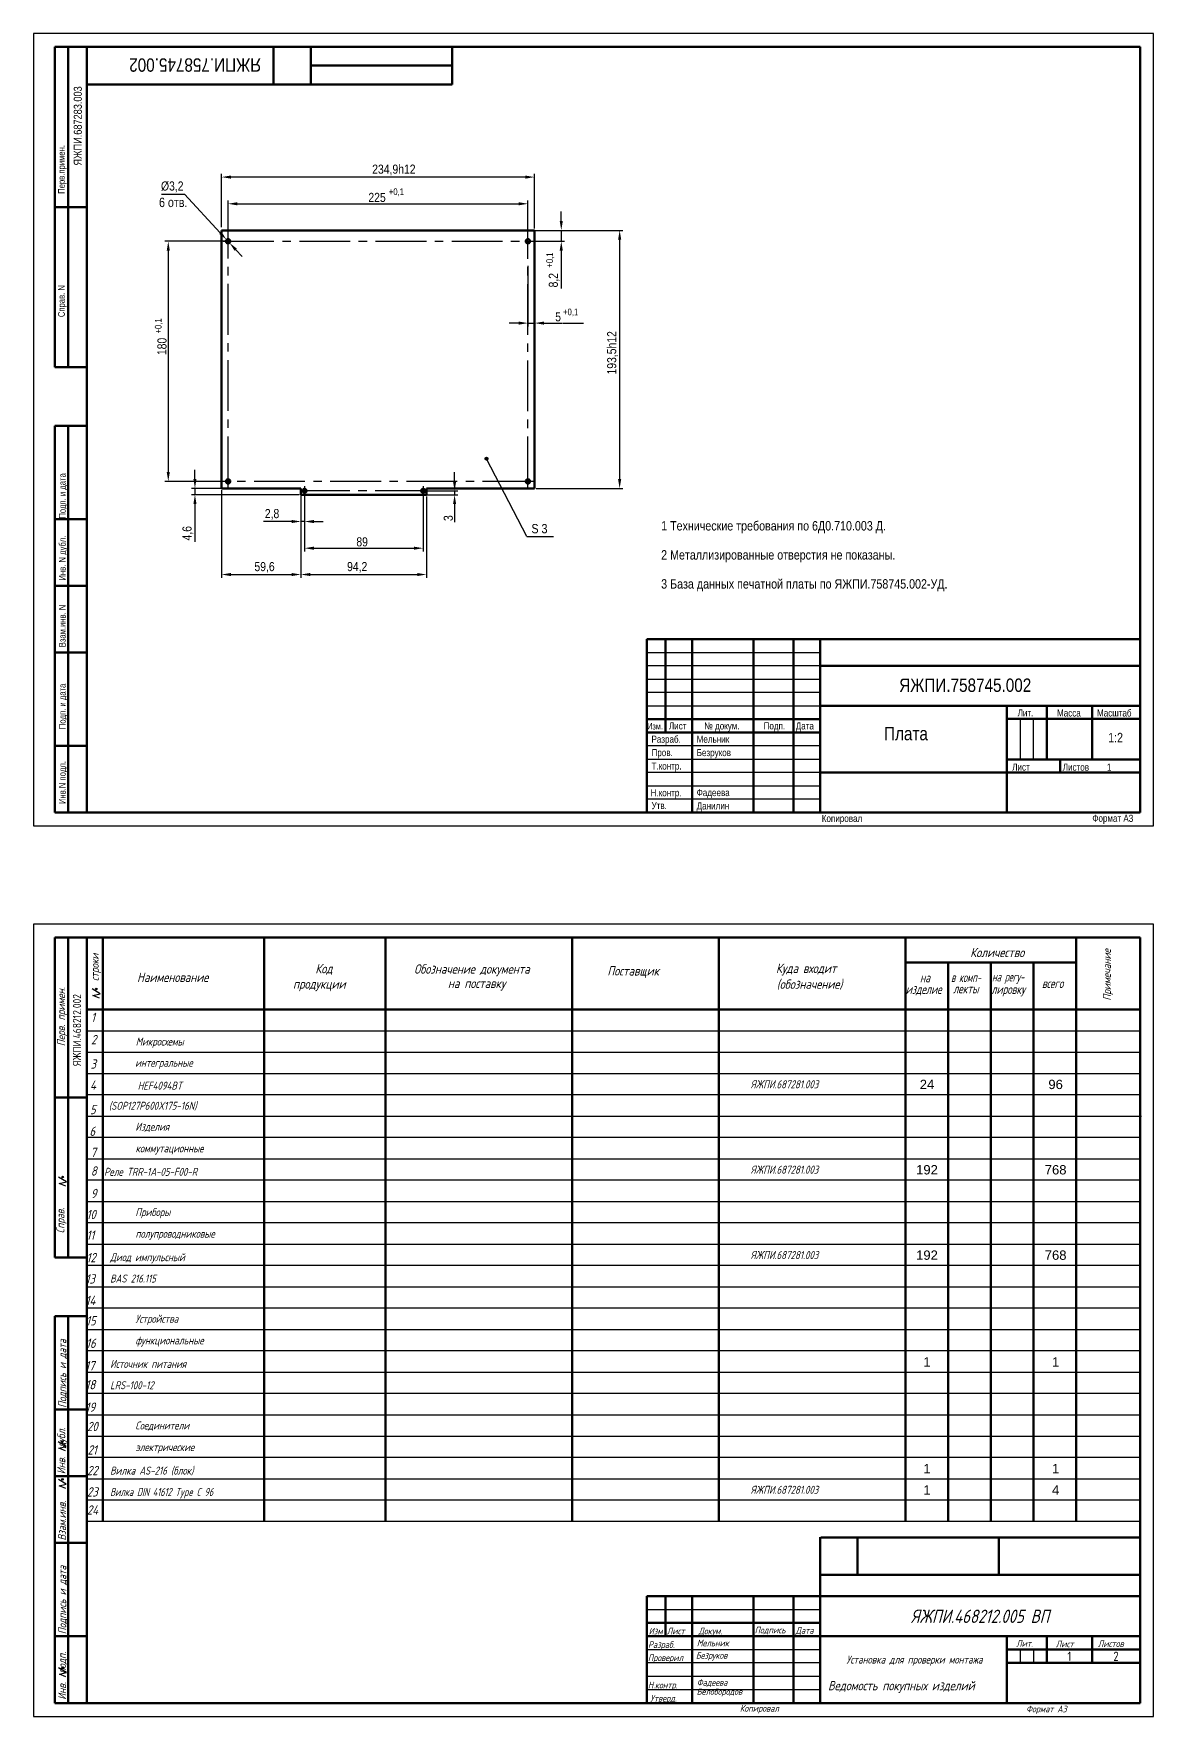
# Model space of a CAD drawing. Header units: millimetres. Extents: x 7140 to 8879, y -16257 to -5062.
# Drawn here: x 7145 to 7565, y -16257 to -15626 of the extents above; entities that cross this region are included whole.
import ezdxf

# ---------------------------------------------------------------- set-up
doc = ezdxf.new("R2010")
doc.units = ezdxf.units.MM
doc.linetypes.add('CENTER2', pattern=[28.575, 19.05, -3.175, 3.175, -3.175])
doc.layers.get('DEFPOINTS').update_dxf_attribs({"color": 1, "lineweight": 0})
for name, color, linetype in [('3', 3, 'Continuous'), ('BottomSolder', 6, 'Continuous'), ('Mechanical1', 6, 'Continuous'), ('Text', 140, 'Continuous'), ('TONK', 7, 'Continuous'), ('TopOverlay', 2, 'Continuous')]:
    doc.layers.add(name, color=color, linetype=linetype)
for name, color, linetype, lineweight in [('OSN', 7, 'Continuous', 60), ('ИЗМ', 4, 'Continuous', 30), ('КА тонкая', 7, 'Continuous', 15), ('ОСНОВ', 6, 'Continuous', 53)]:
    doc.layers.add(name, color=color, linetype=linetype, lineweight=lineweight)
doc.styles.add('GOST', font='GOST.shx', dxfattribs={"oblique": 15, "height": 5})
doc.styles.add('rom3.5', font='romans.shx', dxfattribs={"width": 0.8, "height": 3.5})
doc.styles.get("Standard").update_dxf_attribs({"font": 'ARIALN.TTF', "height": 3.4})
doc.styles.add('Аннотативный', font='arial.ttf')
doc.styles.add('гост', font='GOST_1.TTF', dxfattribs={"oblique": 15, "height": 3})
doc.styles.add('рус.', font='русский.shx', dxfattribs={"oblique": 15})
doc.dimstyles.new('GOST', dxfattribs={"dimtxt": 5, "dimasz": 3, "dimexe": 1.25, "dimexo": 0, "dimtad": 1, "dimtoh": 1, "dimdec": 0, "dimzin": 0, "dimdsep": 46, "dimtxsty": 'GOST', "dimcen": 5, "dimadec": 0, "dimazin": 0, "dimtfac": 1, "dimtdec": 0, "dimtmove": 1, "dimatfit": 3, "dimfxl": 1, "dimtolj": 1, "dimtzin": 0, "dimarcsym": 0})
doc.dimstyles.new('ISO-25$0', dxfattribs={"dimtxt": 3, "dimasz": 5, "dimexe": 1, "dimexo": 0, "dimgap": 1, "dimtad": 1, "dimdec": 1, "dimtxsty": 'рус.', "dimcen": -4, "dimadec": 0, "dimazin": 0, "dimtfac": 1, "dimtdec": 1, "dimtmove": 0, "dimatfit": 3, "dimfxl": 1, "dimarcsym": 0})

# ---------------------------------------------------------------- blocks, each defined once
blk = doc.blocks.new('*D224')
at = {"layer": 'DEFPOINTS', "color": 0, "lineweight": 0, "transparency": 16777216}
for p in [(7330.69, -15699.66), (7343.18, -15699.66), (7330.69, -15703.77)]:
    blk.add_point(p, dxfattribs=at)
at = {"layer": 'TopOverlay', "color": 0, "lineweight": -2, "transparency": 16777216}
for p, q in [((7343.18, -15696.16), (7343.18, -15692.66)), ((7331.32, -15699.66), (7344.43, -15699.66)), ((7343.18, -15699.66), (7343.18, -15703.77)), ((7331.32, -15703.77), (7344.43, -15703.77)), ((7343.18, -15707.27), (7343.18, -15721.51))]:
    blk.add_line(p, q, dxfattribs=at)
at = {"layer": 'TopOverlay', "color": 0, "lineweight": 0, "transparency": 16777216}
for points in [[(7342.59, -15696.16), (7343.76, -15696.16), (7343.18, -15699.66)], [(7342.59, -15707.27), (7343.76, -15707.27), (7343.18, -15703.77)]]:
    blk.add_solid(points, dxfattribs=at)
at = {"layer": 'TopOverlay', "color": 0, "transparency": 16777216, "insert": (7340.51, -15718.36), "char_height": 3.4, "attachment_point": 5, "rotation": 90}
blk.add_mtext('8,2', dxfattribs=at)
blk = doc.blocks.new('*D225')
at = {"layer": 'DEFPOINTS', "color": 0, "lineweight": 0, "transparency": 16777216}
for p in [(7246.88, -15797.29), (7291.38, -15797.29), (7291.38, -15818.81)]:
    blk.add_point(p, dxfattribs=at)
at = {"layer": 'TopOverlay', "color": 0, "lineweight": -2, "transparency": 16777216}
for p, q in [((7246.88, -15797.91), (7246.88, -15820.06)), ((7291.38, -15797.91), (7291.38, -15820.06)), ((7250.38, -15818.81), (7287.88, -15818.81))]:
    blk.add_line(p, q, dxfattribs=at)
at = {"layer": 'TopOverlay', "color": 0, "lineweight": 0, "transparency": 16777216}
for points in [[(7250.38, -15818.22), (7250.38, -15819.39), (7246.88, -15818.81)], [(7287.88, -15818.22), (7287.88, -15819.39), (7291.38, -15818.81)]]:
    blk.add_solid(points, dxfattribs=at)
at = {"layer": 'TopOverlay', "color": 0, "transparency": 16777216, "insert": (7268.49, -15816.45), "char_height": 3.4, "attachment_point": 5}
blk.add_mtext('89', dxfattribs=at)
blk = doc.blocks.new('*D226')
at = {"layer": 'DEFPOINTS', "color": 0, "lineweight": 0, "transparency": 16777216}
for p in [(7205.78, -15798.77), (7245.54, -15796.42), (7245.54, -15798.77)]:
    blk.add_point(p, dxfattribs=at)
at = {"layer": 'TopOverlay', "color": 0, "lineweight": -2, "transparency": 16777216}
for p, q in [((7205.78, -15792.92), (7205.78, -15789.42)), ((7244.91, -15796.42), (7204.53, -15796.42)), ((7244.91, -15798.77), (7204.53, -15798.77)), ((7205.78, -15796.42), (7205.78, -15798.77)), ((7205.78, -15802.27), (7205.78, -15816.42))]:
    blk.add_line(p, q, dxfattribs=at)
at = {"layer": 'TopOverlay', "color": 0, "lineweight": 0, "transparency": 16777216}
for points in [[(7205.2, -15792.92), (7206.36, -15792.92), (7205.78, -15796.42)], [(7205.2, -15802.27), (7206.36, -15802.27), (7205.78, -15798.77)]]:
    blk.add_solid(points, dxfattribs=at)
at = {"layer": 'TopOverlay', "color": 0, "transparency": 16777216, "insert": (7203.11, -15813.21), "char_height": 3.4, "attachment_point": 5, "rotation": 90}
blk.add_mtext('4,6', dxfattribs=at)
blk = doc.blocks.new('*D220')
at = {"layer": 'DEFPOINTS', "color": 0, "lineweight": 0, "transparency": 16777216}
for p in [(7330.69, -15712.32), (7333.19, -15712.32), (7333.19, -15734.44)]:
    blk.add_point(p, dxfattribs=at)
at = {"layer": 'TopOverlay', "color": 0, "lineweight": -2, "transparency": 16777216}
for p, q in [((7330.69, -15712.95), (7330.69, -15735.69)), ((7333.19, -15712.95), (7333.19, -15735.69)), ((7327.19, -15734.44), (7323.69, -15734.44)), ((7330.69, -15734.44), (7333.19, -15734.44)), ((7336.69, -15734.44), (7343.53, -15734.44))]:
    blk.add_line(p, q, dxfattribs=at)
at = {"layer": 'TopOverlay', "color": 0, "lineweight": 0, "transparency": 16777216}
for points in [[(7327.19, -15733.86), (7327.19, -15735.02), (7330.69, -15734.44)], [(7336.69, -15733.86), (7336.69, -15735.02), (7333.19, -15734.44)]]:
    blk.add_solid(points, dxfattribs=at)
at = {"layer": 'TopOverlay', "color": 0, "transparency": 16777216, "insert": (7341.98, -15732.09), "char_height": 3.4, "attachment_point": 5}
blk.add_mtext('5', dxfattribs=at)
blk = doc.blocks.new('*D227')
at = {"layer": 'DEFPOINTS', "color": 0, "lineweight": 0, "transparency": 16777216}
for p in [(7330.69, -15689.7), (7218.19, -15703.77), (7330.69, -15703.77)]:
    blk.add_point(p, dxfattribs=at)
at = {"layer": 'TopOverlay', "color": 0, "lineweight": -2, "transparency": 16777216}
for p, q in [((7218.19, -15703.14), (7218.19, -15688.45)), ((7221.69, -15689.7), (7327.19, -15689.7)), ((7330.69, -15703.14), (7330.69, -15688.45))]:
    blk.add_line(p, q, dxfattribs=at)
at = {"layer": 'TopOverlay', "color": 0, "lineweight": 0, "transparency": 16777216}
for points in [[(7221.69, -15689.12), (7221.69, -15690.29), (7218.19, -15689.7)], [(7327.19, -15689.12), (7327.19, -15690.29), (7330.69, -15689.7)]]:
    blk.add_solid(points, dxfattribs=at)
at = {"layer": 'TopOverlay', "color": 0, "transparency": 16777216, "insert": (7274.08, -15687.34), "char_height": 3.4, "attachment_point": 5}
blk.add_mtext('225', dxfattribs=at)
blk = doc.blocks.new('*D228')
at = {"layer": 'DEFPOINTS', "color": 0, "lineweight": 0, "transparency": 16777216}
for p in [(7215.74, -15796.42), (7245.54, -15796.42), (7245.54, -15828.68)]:
    blk.add_point(p, dxfattribs=at)
at = {"layer": 'TopOverlay', "color": 0, "lineweight": -2, "transparency": 16777216}
for p, q in [((7215.74, -15797.04), (7215.74, -15829.93)), ((7245.54, -15797.04), (7245.54, -15829.93)), ((7219.24, -15828.68), (7242.04, -15828.68))]:
    blk.add_line(p, q, dxfattribs=at)
at = {"layer": 'TopOverlay', "color": 0, "lineweight": 0, "transparency": 16777216}
for points in [[(7219.24, -15828.1), (7219.24, -15829.26), (7215.74, -15828.68)], [(7242.04, -15828.1), (7242.04, -15829.26), (7245.54, -15828.68)]]:
    blk.add_solid(points, dxfattribs=at)
at = {"layer": 'TopOverlay', "color": 0, "transparency": 16777216, "insert": (7231.89, -15826.01), "char_height": 3.4, "attachment_point": 5}
blk.add_mtext('59,6', dxfattribs=at)
blk = doc.blocks.new('*D221')
at = {"layer": 'DEFPOINTS', "color": 0, "lineweight": 0, "transparency": 16777216}
for p in [(7245.54, -15797.29), (7246.88, -15797.29), (7246.88, -15808.81)]:
    blk.add_point(p, dxfattribs=at)
at = {"layer": 'TopOverlay', "color": 0, "lineweight": -2, "transparency": 16777216}
for p, q in [((7245.54, -15797.91), (7245.54, -15810.06)), ((7246.88, -15797.91), (7246.88, -15810.06)), ((7242.04, -15808.81), (7231.5, -15808.81)), ((7246.88, -15808.81), (7245.54, -15808.81)), ((7250.38, -15808.81), (7253.88, -15808.81))]:
    blk.add_line(p, q, dxfattribs=at)
at = {"layer": 'TopOverlay', "color": 0, "lineweight": 0, "transparency": 16777216}
for points in [[(7242.04, -15808.22), (7242.04, -15809.39), (7245.54, -15808.81)], [(7250.38, -15808.22), (7250.38, -15809.39), (7246.88, -15808.81)]]:
    blk.add_solid(points, dxfattribs=at)
at = {"layer": 'TopOverlay', "color": 0, "transparency": 16777216, "insert": (7234.69, -15806.14), "char_height": 3.4, "attachment_point": 5}
blk.add_mtext('2,8', dxfattribs=at)
blk = doc.blocks.new('*D229')
at = {"layer": 'DEFPOINTS', "color": 0, "lineweight": 0, "transparency": 16777216}
for p in [(7217.65, -15703.18), (7218.74, -15704.36)]:
    blk.add_point(p, dxfattribs=at)
at = {"layer": 'TopOverlay', "color": 0, "lineweight": -2, "transparency": 16777216}
for p, q in [((7193.23, -15686.07), (7201.92, -15686.07)), ((7201.92, -15686.07), (7215.28, -15700.6)), ((7218.74, -15704.36), (7217.65, -15703.18)), ((7221.1, -15706.94), (7223.47, -15709.52))]:
    blk.add_line(p, q, dxfattribs=at)
at = {"layer": 'TopOverlay', "color": 0, "lineweight": 0, "transparency": 16777216}
for points in [[(7215.71, -15700.21), (7214.85, -15700.99), (7217.65, -15703.18)], [(7221.53, -15706.54), (7220.67, -15707.33), (7218.74, -15704.36)]]:
    blk.add_solid(points, dxfattribs=at)
at = {"layer": 'TopOverlay', "color": 0, "transparency": 16777216, "insert": (7197.26, -15683.35), "char_height": 3.4, "attachment_point": 5}
blk.add_mtext('\\A1;%%C3,2', dxfattribs=at)
blk = doc.blocks.new('*D230')
at = {"layer": 'DEFPOINTS', "color": 0, "lineweight": 0, "transparency": 16777216}
for p in [(7218.19, -15703.77), (7195.78, -15793.77), (7218.19, -15793.77)]:
    blk.add_point(p, dxfattribs=at)
at = {"layer": 'TopOverlay', "color": 0, "lineweight": -2, "transparency": 16777216}
for p, q in [((7217.57, -15703.77), (7194.53, -15703.77)), ((7195.78, -15707.27), (7195.78, -15790.27)), ((7217.57, -15793.77), (7194.53, -15793.77))]:
    blk.add_line(p, q, dxfattribs=at)
at = {"layer": 'TopOverlay', "color": 0, "lineweight": 0, "transparency": 16777216}
for points in [[(7195.2, -15707.27), (7196.36, -15707.27), (7195.78, -15703.77)], [(7195.2, -15790.27), (7196.36, -15790.27), (7195.78, -15793.77)]]:
    blk.add_solid(points, dxfattribs=at)
at = {"layer": 'TopOverlay', "color": 0, "transparency": 16777216, "insert": (7193.42, -15743.18), "char_height": 3.4, "attachment_point": 5, "rotation": 90}
blk.add_mtext('180', dxfattribs=at)
blk = doc.blocks.new('*D231')
at = {"layer": 'DEFPOINTS', "color": 0, "lineweight": 0, "transparency": 16777216}
for p in [(7291.38, -15797.29), (7291.38, -15798.77), (7303.16, -15798.77)]:
    blk.add_point(p, dxfattribs=at)
at = {"layer": 'TopOverlay', "color": 0, "lineweight": -2, "transparency": 16777216}
for p, q in [((7303.16, -15793.79), (7303.16, -15790.29)), ((7292, -15797.29), (7304.41, -15797.29)), ((7292, -15798.77), (7304.41, -15798.77)), ((7303.16, -15797.29), (7303.16, -15798.77)), ((7303.16, -15802.27), (7303.16, -15809.08))]:
    blk.add_line(p, q, dxfattribs=at)
at = {"layer": 'TopOverlay', "color": 0, "lineweight": 0, "transparency": 16777216}
for points in [[(7302.58, -15793.79), (7303.74, -15793.79), (7303.16, -15797.29)], [(7302.58, -15802.27), (7303.74, -15802.27), (7303.16, -15798.77)]]:
    blk.add_solid(points, dxfattribs=at)
at = {"layer": 'TopOverlay', "color": 0, "transparency": 16777216, "insert": (7300.8, -15807.54), "char_height": 3.4, "attachment_point": 5, "rotation": 90}
blk.add_mtext('3', dxfattribs=at)
blk = doc.blocks.new('*D222')
at = {"layer": 'DEFPOINTS', "color": 0, "lineweight": 0, "transparency": 16777216}
for p in [(7245.54, -15798.73), (7292.65, -15798.77), (7292.65, -15828.68)]:
    blk.add_point(p, dxfattribs=at)
at = {"layer": 'TopOverlay', "color": 0, "lineweight": -2, "transparency": 16777216}
for p, q in [((7245.54, -15799.36), (7245.54, -15829.93)), ((7292.65, -15799.39), (7292.65, -15829.93)), ((7249.04, -15828.68), (7289.15, -15828.68))]:
    blk.add_line(p, q, dxfattribs=at)
at = {"layer": 'TopOverlay', "color": 0, "lineweight": 0, "transparency": 16777216}
for points in [[(7249.04, -15828.1), (7249.04, -15829.26), (7245.54, -15828.68)], [(7289.15, -15828.1), (7289.15, -15829.26), (7292.65, -15828.68)]]:
    blk.add_solid(points, dxfattribs=at)
at = {"layer": 'TopOverlay', "color": 0, "transparency": 16777216, "insert": (7266.63, -15826.01), "char_height": 3.4, "attachment_point": 5}
blk.add_mtext('94,2', dxfattribs=at)
blk = doc.blocks.new('*D232')
at = {"layer": 'DEFPOINTS', "color": 0, "lineweight": 0, "transparency": 16777216}
for p in [(7333.16, -15699.66), (7333.19, -15796.42), (7365.08, -15796.42)]:
    blk.add_point(p, dxfattribs=at)
at = {"layer": 'TopOverlay', "color": 0, "lineweight": -2, "transparency": 16777216}
for p, q in [((7333.78, -15699.66), (7366.33, -15699.66)), ((7365.08, -15703.16), (7365.08, -15792.92)), ((7333.81, -15796.42), (7366.33, -15796.42))]:
    blk.add_line(p, q, dxfattribs=at)
at = {"layer": 'TopOverlay', "color": 0, "lineweight": 0, "transparency": 16777216}
for points in [[(7364.49, -15703.16), (7365.66, -15703.16), (7365.08, -15699.66)], [(7364.49, -15792.92), (7365.66, -15792.92), (7365.08, -15796.42)]]:
    blk.add_solid(points, dxfattribs=at)
at = {"layer": 'TopOverlay', "color": 0, "transparency": 16777216, "insert": (7362.41, -15745.57), "char_height": 3.4, "attachment_point": 5, "rotation": 90}
blk.add_mtext('193,5h12', dxfattribs=at)
blk = doc.blocks.new('*D223')
at = {"layer": 'DEFPOINTS', "color": 0, "lineweight": 0, "transparency": 16777216}
for p in [(7215.74, -15679.7), (7215.74, -15699.04), (7333.16, -15699.66)]:
    blk.add_point(p, dxfattribs=at)
at = {"layer": 'TopOverlay', "color": 0, "lineweight": -2, "transparency": 16777216}
for p, q in [((7215.74, -15698.41), (7215.74, -15678.45)), ((7329.66, -15679.7), (7219.24, -15679.7)), ((7333.16, -15699.03), (7333.16, -15678.45))]:
    blk.add_line(p, q, dxfattribs=at)
at = {"layer": 'TopOverlay', "color": 0, "lineweight": 0, "transparency": 16777216}
for points in [[(7219.24, -15679.12), (7219.24, -15680.29), (7215.74, -15679.7)], [(7329.66, -15679.12), (7329.66, -15680.29), (7333.16, -15679.7)]]:
    blk.add_solid(points, dxfattribs=at)
at = {"layer": 'TopOverlay', "color": 0, "transparency": 16777216, "insert": (7280.39, -15677.04), "char_height": 3.4, "attachment_point": 5}
blk.add_mtext('234,9h12', dxfattribs=at)

msp = doc.modelspace()

# ---------------------------------------------------------------- hatches: boundary and pattern name
at = {"layer": 'TONK', "linetype": 'CENTER2', "lineweight": -2}
h = msp.add_hatch(color=2, dxfattribs=at)
h.dxf.hatch_style = 1
h.paths.add_polyline_path([(7314.62721, -15785.2534, 1), (7315.65249, -15785.2534, 1)])

# ---------------------------------------------------------------- linework, layer by layer
at = {"color": 7, "linetype": 'ByBlock'}
for p, q in [((7145.2705, -15959.69892), (7145.2705, -16256.69892)), ((7565.2705, -15959.69892), (7145.2705, -15959.69892)), ((7565.2705, -16256.69892), (7565.2705, -15959.69892)), ((7145.2705, -16256.69892), (7565.2705, -16256.69892))]:
    msp.add_line(p, q, dxfattribs=at)
at = {"layer": '3', "color": 7, "linetype": 'ByBlock'}
for p, q in [((7165.2705, -15964.69892), (7165.2705, -15978.69892)), ((7165.2705, -15964.69892), (7165.2705, -15989.69892)), ((7165.2705, -15964.69892), (7175.2705, -15964.69892)), ((7165.2705, -15964.69892), (7165.2705, -15978.69892)), ((7348.2705, -15964.69892), (7400.2705, -15964.69892)), ((7476.2705, -15964.69892), (7490.2705, -15964.69892)), ((7492.7705, -15964.69892), (7509.2705, -15964.69892)), ((7560.2705, -15964.69892), (7542.2705, -15964.69892)), ((7165.2705, -15989.69892), (7165.2705, -15998.19892)), ((7165.2705, -15989.69892), (7165.2705, -15998.19892)), ((7170.17948, -15985.81889), (7167.20163, -15984.03388)), ((7167.49942, -15986.47339), (7170.17948, -15985.81889)), ((7169.94125, -15987.4254), (7167.49942, -15986.47339)), ((7165.2705, -15999.69892), (7560.2705, -15999.69892)), ((7560.2705, -15998.19892), (7560.2705, -16006.69892)), ((7165.2705, -16006.69892), (7165.2705, -16015.19892)), ((7165.2705, -16006.69892), (7165.2705, -16015.19892)), ((7165.2705, -16007.69892), (7560.2705, -16007.69892)), ((7165.2705, -16015.69892), (7560.2705, -16015.69892)), ((7560.2705, -16023.69892), (7165.2705, -16023.69892)), ((7165.7705, -16031.69892), (7560.7705, -16031.69892)), ((7560.2705, -16039.69892), (7165.2705, -16039.69892)), ((7165.2705, -16047.69892), (7560.2705, -16047.69892)), ((7157.57087, -16056.31103), (7154.59303, -16054.52602)), ((7154.89081, -16056.96554), (7157.57087, -16056.31103)), ((7157.33265, -16057.91755), (7154.89081, -16056.96554)), ((7560.2705, -16055.69892), (7165.2705, -16055.69892)), ((7165.2705, -16063.69892), (7560.2705, -16063.69892)), ((7560.2705, -16071.69892), (7165.2705, -16071.69892)), ((7165.2705, -16079.69892), (7560.2705, -16079.69892)), ((7560.2705, -16087.69892), (7165.2705, -16087.69892)), ((7165.2705, -16095.69892), (7560.2705, -16095.69892)), ((7153.2705, -16106.69892), (7158.2705, -16106.69892)), ((7560.2705, -16103.69892), (7165.2705, -16103.69892)), ((7165.2705, -16141.69892), (7165.2705, -16106.69892)), ((7165.2705, -16141.69892), (7165.2705, -16106.69892)), ((7165.2705, -16111.69892), (7560.2705, -16111.69892)), ((7560.2705, -16119.69892), (7165.2705, -16119.69892)), ((7165.2705, -16127.69892), (7560.2705, -16127.69892)), ((7560.2705, -16135.69892), (7165.2705, -16135.69892)), ((7165.2705, -16143.71735), (7560.2705, -16143.71735)), ((7157.43806, -16155.56023), (7154.46021, -16153.77522)), ((7165.2705, -16151.71735), (7560.2705, -16151.71735)), ((7154.758, -16156.21473), (7157.43806, -16155.56023)), ((7157.19983, -16157.16674), (7154.758, -16156.21473)), ((7560.2705, -16159.69892), (7165.2705, -16159.69892)), ((7157.53341, -16169.65988), (7154.55557, -16167.87487)), ((7154.85335, -16170.31439), (7157.53341, -16169.65988)), ((7157.29519, -16171.26639), (7154.85335, -16170.31439)), ((7165.2705, -16167.69892), (7560.2705, -16167.69892)), ((7560.2705, -16175.69892), (7165.2705, -16175.69892)), ((7560.2705, -16183.69892), (7165.2705, -16183.69892)), ((7165.2705, -16226.69892), (7165.2705, -16191.69892)), ((7165.2705, -16226.69892), (7165.2705, -16191.69892)), ((7375.2705, -16211.69892), (7375.2705, -16216.69892)), ((7375.2705, -16216.69892), (7440.2705, -16216.69892)), ((7560.2705, -16221.69892), (7560.2705, -16226.69892)), ((7510.2705, -16226.69892), (7525.2705, -16226.69892)), ((7560.2705, -16226.69892), (7510.2705, -16226.69892)), ((7525.2705, -16226.69892), (7542.2705, -16226.69892)), ((7375.2705, -16231.69892), (7440.2705, -16231.69892)), ((7510.2705, -16231.69892), (7515.2705, -16231.69892)), ((7515.2705, -16231.69892), (7520.2705, -16231.69892)), ((7515.2705, -16231.69892), (7515.2705, -16236.69892)), ((7520.2705, -16231.69892), (7520.2705, -16236.69892)), ((7560.2705, -16231.69892), (7560.2705, -16236.69892)), ((7560.2705, -16231.69892), (7560.2705, -16236.69892)), ((7157.62996, -16240.27809), (7154.65211, -16238.49308)), ((7154.9499, -16240.9326), (7157.62996, -16240.27809)), ((7157.39173, -16241.8846), (7154.9499, -16240.9326)), ((7440.2705, -16236.69892), (7375.2705, -16236.69892)), ((7375.2705, -16241.69892), (7440.2705, -16241.69892)), ((7440.2705, -16246.69892), (7375.2705, -16246.69892))]:
    msp.add_line(p, q, dxfattribs=at)
for centre in [(7168.75011, -15984.03388), (7156.14151, -16054.52602), (7156.00869, -16153.77522), (7156.10405, -16167.87487), (7156.20059, -16238.49308)]:
    msp.add_circle(centre, 0.29779, dxfattribs=at)
at = {"layer": 'BottomSolder', "lineweight": 50}
for p, q in [((7215.69068, -15699.66092), (7333.19068, -15699.66092)), ((7215.73944, -15796.41967), (7215.73944, -15699.66092)), ((7333.19068, -15699.66092), (7333.19004, -15796.41967)), ((7245.53568, -15796.41967), (7215.73944, -15796.41967)), ((7245.53568, -15798.76967), (7245.53568, -15796.41967)), ((7292.65268, -15798.76967), (7245.53568, -15798.76967)), ((7292.65323, -15796.41967), (7292.65268, -15798.76967)), ((7292.65323, -15796.43064), (7333.19004, -15796.41966))]:
    msp.add_line(p, q, dxfattribs=at)
at = {"layer": 'Mechanical1', "const_width": 0.0635}
msp.add_lwpolyline([(7215.70769, -15699.66092, 1), (7215.77119, -15699.66092, 1)], format="xyb", close=True, dxfattribs=at)
msp.add_lwpolyline([(7215.70769, -15699.66092, 1), (7215.77119, -15699.66092, 1)], format="xyb", close=True, dxfattribs=at)
at = {"layer": 'OSN'}
for p, q in [((7165.2705, -15630.93148), (7153.2705, -15630.93148)), ((7153.2705, -15630.93148), (7153.2705, -15750.93648)), ((7158.2705, -15750.93648), (7158.2705, -15630.93148)), ((7560.2705, -15630.93148), (7165.2705, -15630.93148)), ((7165.2705, -15630.93148), (7165.2705, -15917.93148)), ((7235.2705, -15630.93148), (7235.2705, -15644.93148)), ((7249.2705, -15630.93148), (7249.2705, -15644.93148)), ((7302.2705, -15630.93148), (7302.2705, -15644.93148)), ((7560.2705, -15917.93148), (7560.2705, -15630.93148)), ((7249.3705, -15637.93148), (7302.2705, -15637.93148)), ((7165.2705, -15644.93148), (7302.2705, -15644.93148)), ((7153.2705, -15690.93648), (7165.2705, -15690.93648)), ((7153.2705, -15750.93648), (7165.2705, -15750.93648)), ((7153.2705, -15917.93148), (7153.2705, -15772.93148)), ((7153.2705, -15772.93148), (7165.2705, -15772.93148)), ((7158.2705, -15917.93148), (7158.2705, -15772.93148)), ((7165.2705, -15807.93148), (7153.2705, -15807.93148)), ((7165.2705, -15832.93148), (7153.2705, -15832.93148)), ((7375.2705, -15852.93148), (7375.2705, -15917.93148)), ((7560.2705, -15852.93148), (7375.2705, -15852.93148)), ((7382.2705, -15852.93148), (7382.2705, -15887.93148)), ((7392.2705, -15852.93148), (7392.2705, -15917.93148)), ((7415.2705, -15852.93148), (7415.2705, -15917.93148)), ((7430.2705, -15852.93148), (7430.2705, -15917.93148)), ((7440.2705, -15852.93148), (7440.2705, -15917.93148)), ((7153.2705, -15857.93148), (7165.2705, -15857.93148)), ((7560.2705, -15862.93148), (7440.2705, -15862.93148)), ((7440.2705, -15877.93148), (7560.2705, -15877.93148)), ((7510.2705, -15877.93148), (7510.2705, -15917.93148)), ((7525.2705, -15877.93148), (7525.2705, -15897.93148)), ((7542.2705, -15877.93148), (7542.2705, -15897.93148)), ((7440.2705, -15882.93148), (7375.2705, -15882.93148)), ((7375.2705, -15887.93148), (7440.2705, -15887.93148)), ((7510.2425, -15882.82148), (7560.2705, -15882.82148)), ((7165.2705, -15892.93148), (7153.2705, -15892.93148)), ((7560.2705, -15897.96148), (7510.2705, -15897.96148)), ((7530.2705, -15897.93148), (7530.2705, -15902.93148)), ((7560.2705, -15902.93148), (7440.2705, -15902.93148)), ((7165.2705, -15917.93148), (7153.2705, -15917.93148)), ((7165.2705, -15917.93148), (7560.2705, -15917.93148))]:
    msp.add_line(p, q, dxfattribs=at)
at = {"layer": 'TONK'}
for p, q in [((7565.2705, -15625.93148), (7145.2705, -15625.93148)), ((7145.2705, -15625.93148), (7145.2705, -15922.93148)), ((7565.2705, -15922.93148), (7565.2705, -15625.93148)), ((7440.2705, -15852.93148), (7375.2705, -15852.93148)), ((7375.2705, -15857.93148), (7440.2705, -15857.93148)), ((7440.2705, -15862.93148), (7375.2705, -15862.93148)), ((7375.2705, -15867.93148), (7440.2705, -15867.93148)), ((7440.2705, -15872.93148), (7375.2705, -15872.93148)), ((7375.2705, -15877.93148), (7440.2705, -15877.93148)), ((7515.2705, -15882.93148), (7515.2705, -15897.93148)), ((7520.2705, -15897.93148), (7520.2705, -15882.93148)), ((7440.2705, -15892.93148), (7375.2705, -15892.93148)), ((7375.2705, -15897.93148), (7440.2705, -15897.93148)), ((7440.2705, -15902.93148), (7375.2705, -15902.93148)), ((7375.2705, -15907.93148), (7440.2705, -15907.93148)), ((7440.2705, -15912.93148), (7375.2705, -15912.93148)), ((7145.2705, -15922.93148), (7565.2705, -15922.93148))]:
    msp.add_line(p, q, dxfattribs=at)
at = {"layer": 'TONK', "linetype": 'CENTER2'}
for p, q in [((7216.37175, -15703.76967), (7332.32531, -15703.76967)), ((7218.19068, -15795.92979), (7218.19068, -15700.63281)), ((7330.69068, -15796.01872), (7330.69068, -15701.24222)), ((7332.73323, -15793.76967), (7216.31465, -15793.76967)), ((7292.43413, -15797.2899), (7245.75339, -15797.2899))]:
    msp.add_line(p, q, dxfattribs=at)
at = {"layer": 'TONK', "linetype": 'CENTER2', "lineweight": -2}
for p, q in [((7246.87845, -15795.53839), (7246.87845, -15798.52135)), ((7291.37843, -15795.53839), (7291.37843, -15798.52135))]:
    msp.add_line(p, q, dxfattribs=at)
at = {"layer": 'TONK', "color": 2, "linetype": 'CENTER2', "lineweight": -2}
msp.add_circle((7315.13985, -15785.2534), 0.51264, dxfattribs=at)
at = {"layer": 'TopOverlay'}
for p, q in [((7343.76126, -15734.43992), (7351.54525, -15734.43992)), ((7330.30023, -15814.39035), (7315.13985, -15785.2534)), ((7330.69068, -15793.76967), (7331.05283, -15794.48912)), ((7330.30023, -15814.39035), (7340.30023, -15814.39035))]:
    msp.add_line(p, q, dxfattribs=at)
at = {"layer": 'TopOverlay', "lineweight": 50}
for centre, radius in [((7218.19068, -15703.76967), 0.80545), ((7330.69068, -15703.76967), 0.80545), ((7218.19068, -15793.76967), 0.80545), ((7330.69068, -15793.76967), 0.80545), ((7246.87845, -15797.2899), 0.75), ((7291.37843, -15797.2899), 0.75)]:
    msp.add_circle(centre, radius, dxfattribs=at)
at = {"layer": 'ОСНОВ', "color": 7, "linetype": 'Continuous'}
for p, q in [((7165.2705, -15964.69892), (7153.2705, -15964.69892)), ((7158.2705, -15964.69892), (7158.2705, -16084.69892)), ((7153.2705, -16024.69892), (7165.2705, -16024.69892)), ((7158.2705, -16106.69892), (7158.2705, -16251.69892)), ((7153.2705, -16141.69892), (7165.2705, -16141.69892)), ((7153.2705, -16166.69892), (7165.2705, -16166.69892)), ((7165.2705, -16191.69892), (7153.2705, -16191.69892)), ((7153.2705, -16226.69892), (7165.2705, -16226.69892)), ((7165.2705, -16251.69892), (7153.2705, -16251.69892))]:
    msp.add_line(p, q, dxfattribs=at)
at = {"layer": 'ОСНОВ', "color": 7, "linetype": 'ByBlock'}
for p, q in [((7153.2705, -15964.69892), (7153.2705, -16084.69892)), ((7165.2705, -15964.69892), (7158.2705, -15964.69892)), ((7165.2705, -15964.69892), (7165.2705, -16251.69892)), ((7165.2705, -15964.69892), (7165.2705, -16189.69892)), ((7165.2705, -15964.69892), (7165.2705, -15989.69892)), ((7165.2705, -15964.69892), (7165.2705, -16189.69892)), ((7165.2705, -15964.69892), (7165.2705, -16251.69892)), ((7560.2705, -15964.69892), (7165.2705, -15964.69892)), ((7171.2705, -15964.69892), (7171.2705, -16183.69892)), ((7231.72067, -16183.69892), (7231.72067, -15964.69892)), ((7277.2705, -15964.69892), (7277.2705, -16183.69892)), ((7347.2705, -16183.69892), (7347.2705, -15964.69892)), ((7402.2705, -15964.69892), (7402.2705, -16183.69892)), ((7472.2705, -16183.69892), (7472.2705, -15964.6133)), ((7536.2705, -15974.09751), (7536.2705, -15964.69892)), ((7560.2705, -16251.69892), (7560.2705, -15964.69892)), ((7472.2705, -15974.09751), (7536.2705, -15974.09751)), ((7488.2705, -16183.69892), (7488.2705, -15974.09751)), ((7504.2705, -16183.69892), (7504.2705, -15974.09751)), ((7520.2705, -16183.69892), (7520.2705, -15974.09751)), ((7536.2705, -15974.09751), (7536.2705, -16183.69892)), ((7165.2705, -15991.69892), (7560.2705, -15991.69892)), ((7153.2705, -16084.69892), (7165.2705, -16084.69892)), ((7153.2705, -16141.69892), (7153.2705, -16106.69892)), ((7153.2705, -16106.69892), (7165.2705, -16106.69892)), ((7153.2705, -16191.69892), (7153.2705, -16141.69892)), ((7153.2705, -16191.69892), (7153.2705, -16226.69892)), ((7440.2705, -16189.58509), (7440.2705, -16251.69892)), ((7440.54158, -16189.69892), (7559.79206, -16189.69892)), ((7454.2705, -16189.58509), (7454.2705, -16203.69892)), ((7507.2705, -16189.58509), (7507.2705, -16203.69892)), ((7560.2705, -16251.69892), (7560.2705, -16196.69892)), ((7440.63107, -16203.69892), (7560.2705, -16203.69892)), ((7375.2705, -16211.69892), (7560.2705, -16211.69892)), ((7375.2705, -16211.69892), (7375.2705, -16251.69892)), ((7375.2705, -16216.69892), (7375.2705, -16221.69892)), ((7382.29791, -16226.69892), (7382.29791, -16211.69892)), ((7392.2705, -16211.69892), (7392.2705, -16251.69892)), ((7415.2705, -16211.69892), (7415.2705, -16251.69892)), ((7430.2705, -16211.69892), (7430.2705, -16251.69892)), ((7375.2705, -16221.69892), (7440.2705, -16221.69892)), ((7153.2705, -16251.69892), (7153.2705, -16226.69892)), ((7440.2705, -16226.69892), (7375.2705, -16226.69892)), ((7440.2705, -16226.69892), (7560.2705, -16226.69892)), ((7510.2705, -16226.69892), (7510.2705, -16251.69892)), ((7525.2705, -16226.69892), (7525.2705, -16236.69892)), ((7542.2705, -16226.69892), (7542.2705, -16236.69892)), ((7510.2705, -16231.69892), (7560.2705, -16231.69892)), ((7560.2705, -16236.69892), (7510.2705, -16236.69892)), ((7560.2705, -16241.69892), (7560.2705, -16246.69892)), ((7165.2705, -16251.69892), (7560.2705, -16251.69892))]:
    msp.add_line(p, q, dxfattribs=at)

# ---------------------------------------------------------------- texts
at = {"insert": (7548.31396, -15888.05127), "char_height": 3.5, "attachment_point": 1}
msp.add_mtext_dynamic_manual_height_columns('1:2', width=7.2699492, gutter_width=17.5, heights=[0], dxfattribs=at)
at = {"insert": (7159.99596, -16012.86408), "char_height": 3.0911819, "attachment_point": 1, "rotation": 90, "style": 'rom3.5'}
msp.add_mtext_dynamic_manual_height_columns('ЯЖПИ.468212.002', width=55.2474655, gutter_width=17.5, heights=[0], dxfattribs=at)
at = {"lineweight": 20, "char_height": 3.5, "attachment_point": 5, "style": 'Аннотативный'}
for s, insert, width in [('24', (7480.35751, -16019.83794), 16), ('96', (7528.60751, -16019.83794), 15.5), ('192', (7480.35751, -16051.83794), 16), ('768', (7528.60751, -16051.83794), 15.5), ('192', (7480.35751, -16083.83794), 16), ('768', (7528.60751, -16083.83794), 15.5), ('1', (7480.35751, -16123.83794), 16), ('1', (7528.60751, -16123.83794), 15.5), ('1', (7480.35751, -16163.83794), 16), ('1', (7528.60751, -16163.83794), 15.5), ('1', (7480.35751, -16171.83794), 16), ('4', (7528.60751, -16171.83794), 15.5)]:
    msp.add_mtext(s, dxfattribs=dict(at, insert=insert, width=width))
for s, width, insert, char_height, attachment_point, style in [('ЯЖПИ.468212.005 ВП', 120, (7500.2705, -16219.19892), 5, 5, 'GOST'), ('Мельник', 23, (7394.03415, -16229.19892), 2.5, 4, 'GOST'), (' Безруков', 23, (7392.2705, -16234.19892), 2.5, 4, 'GOST'), ('Установка для проверки монтажа', 69.25, (7475.6455, -16235.82676), 3, 5, 'GOST'), ('1', 17, (7533.7705, -16234.19892), 3.5, 5, 'rom3.5'), ('2', 18, (7551.2705, -16234.19892), 3.5, 5, 'rom3.5'), ('Фадеева', 23, (7394.03415, -16244.19892), 2.5, 4, 'GOST')]:
    msp.add_mtext_dynamic_manual_height_columns(s, width=width, gutter_width=17.5, heights=[0], dxfattribs=dict(insert=insert, char_height=char_height, attachment_point=attachment_point, style=style))
at = {"ltscale": 0.7, "insert": (7392.55942, -16247.75535), "char_height": 2.5, "width": 23, "attachment_point": 4, "style": 'GOST'}
msp.add_mtext('\\pxql; {\\H0.92x;Белобородов}', dxfattribs=at)
at = {"layer": '3', "color": 7, "linetype": 'ByBlock', "style": 'rom3.5', "oblique": 15, "width": 0.8}
for s, p in [('строки', (7169.70247, -15981.07926)), ('Примечание', (7549.35477, -15988.41879)), ('Перв. примен.', (7157.06677, -16005.49377)), ('Справ.', (7156.80521, -16075.61442)), ('Подпись и дата', (7157.51607, -16141.04259)), ('Инв.  дубл.', (7157.14313, -16165.90108)), ('Взам.инв.', (7157.39997, -16190.80045)), ('Подпись и дата', (7157.5155, -16225.91852)), ('Инв.  подп.', (7157.45063, -16250.49183))]:
    msp.add_text(s, height=3, rotation=90, dxfattribs=at).set_placement(p)
at = {"layer": '3', "color": 7, "linetype": 'ByBlock', "style": 'rom3.5', "oblique": 15}
for s, height, width, p in [('Количество', 3.5, 0.8, (7496.56217, -15972.11159)), ('Код', 3.5, 0.8, (7250.93812, -15978.16427)), ('Обозначение документа ', 3.5, 0.8, (7287.99152, -15978.30851)), ('Поставщик', 3.5, 0.8, (7360.46592, -15978.99734)), ('Куда входит', 3.5, 0.8, (7423.70447, -15978.04906)), ('Наименование', 3.5, 0.8, (7184.06115, -15981.42641)), ('продукции', 3.5, 0.8, (7242.56778, -15983.92308)), ('на поставку', 3.5, 0.8, (7300.6561, -15983.6859)), ('(обозначение)', 3.5, 0.8, (7424.04287, -15983.9828)), ('изделие', 3.5, 0.7, (7472.40314, -15985.90145)), ('на', 3.5, 0.7, (7477.71895, -15981.54809)), ('в комп-', 3.5, 0.6, (7489.37529, -15981.4397)), ('лекты', 3.5, 0.7, (7490.13469, -15985.68468)), ('лировку', 3.5, 0.7, (7504.4541, -15985.90145)), ('на регу-', 3.5, 0.6, (7504.74489, -15981.22294)), ('всего', 3.5, 0.7, (7523.45228, -15983.70954)), ('1', 3.5, 0.8, (7166.80666, -15996.4483)), ('2', 3.5, 0.8, (7166.80666, -16004.78389)), ('3', 3.5, 0.8, (7166.608, -16013.91334)), ('4', 3.5, 0.8, (7166.40935, -16021.85199)), ('5', 3.5, 0.8, (7166.40935, -16030.98144)), ('6', 3.5, 0.8, (7166.21069, -16039.11856)), ('7', 3.5, 0.8, (7166.608, -16047.05721)), ('8', 3.5, 0.8, (7166.73309, -16054.01069)), ('9', 3.5, 0.8, (7166.73309, -16062.44869)), ('10', 3.5, 0.8, (7165.09965, -16070.32802)), ('11', 3.5, 0.8, (7165.09965, -16078.07251)), ('12', 3.5, 0.8, (7165.09965, -16086.51051)), ('13', 3.5, 0.8, (7164.74773, -16094.45727)), ('14', 3.5, 0.8, (7164.74773, -16102.54368)), ('15', 3.5, 0.8, (7164.94504, -16110.16555)), ('16', 3.5, 0.8, (7164.94504, -16118.60355)), ('17', 3.5, 0.8, (7164.57889, -16127.04155)), ('18', 3.5, 0.8, (7164.70399, -16134.11998)), ('19', 3.5, 0.8, (7164.70399, -16142.55798)), ('20', 3.5, 0.8, (7165.29879, -16149.79503)), ('21', 3.5, 0.8, (7165.49427, -16158.58461)), ('22', 3.5, 0.8, (7165.29878, -16166.30702)), ('23', 3.5, 0.8, (7165.25711, -16174.31083)), ('24', 3.5, 0.8, (7165.25711, -16181.10574)), ('Подпись', 2.5, 0.8, (7415.7385, -16225.59903)), ('Дата', 2.5, 0.8, (7431.10153, -16225.72096)), ('Разраб.', 2.5, 0.8, (7375.74171, -16231.05841)), ('Изм ', 2.5, 0.8, (7375.95819, -16225.99852)), ('Лист', 2.5, 0.8, (7382.80711, -16225.92696)), ('Докум.', 2.5, 0.8, (7394.68767, -16225.95015)), ('Лит.', 2.5, 0.8, (7513.83436, -16230.62727)), ('Лист', 2.5, 0.8, (7528.67962, -16230.79308)), ('Листов', 2.5, 0.8, (7544.47111, -16230.71425)), ('Проверил', 2.5, 0.8, (7375.68282, -16236.00017)), ('Н.контр.', 2.5, 0.8, (7375.69928, -16246.2306)), ('Ведомость покупных изделий', 3.5, 0.8, (7443.24716, -16246.94624)), ('Утверд.', 2.5, 0.8, (7376.58333, -16251.17655)), ('Копировал', 2.5, 0.8, (7410.17672, -16254.93963)), ('Формат А3 ', 2.5, 0.8, (7517.56833, -16255.18084))]:
    msp.add_text(s, height=height, dxfattribs=dict(at, width=width)).set_placement(p)
at = {"layer": 'OSN', "linetype": 'ByBlock', "lineweight": 0, "insert": (7173.48156, -16026.32649), "char_height": 3, "width": 53.5234628, "attachment_point": 1, "style": 'гост'}
msp.add_mtext('(SOP127P600X175-16N)', dxfattribs=at)
at = {"layer": 'Text', "color": 0, "insert": (7230.63879, -15640.19172), "char_height": 5, "attachment_point": 1, "rotation": 180}
msp.add_mtext('ЯЖПИ.758745.002', dxfattribs=at)
at = {"layer": 'Text', "color": 0, "attachment_point": 1}
for s, insert, char_height in [('ЯЖПИ.758745.002', (7469.94857, -15867.66555), 5), ('Лит.', (7514.34506, -15879.23149), 2.64), ('Масса', (7529.13868, -15879.25931), 2.64), ('Масштаб', (7544.13867, -15879.25421), 2.64), ('Изм.', (7375.41045, -15884.35914), 2.4), ('Разраб.', (7377.0061, -15889.09095), 2.64), ('Лист', (7383.5621, -15884.09737), 2.64), ('№ докум.', (7396.78172, -15884.11808), 2.64), ('Подп.', (7419.07049, -15884.08996), 2.64), ('Дата', (7431.14629, -15884.11092), 2.64), ('Плата ', (7464.25071, -15885.8172), 5), ('Пров.', (7377.0348, -15894.11392), 2.64), ('Мельник', (7393.97109, -15889.10321), 2.64), ('Безруков', (7393.97226, -15894.11173), 2.64), ('Т.контр.', (7377.04299, -15899.15575), 2.64), ('Лист ', (7512.32559, -15899.52154), 2.64), ('Листов        1', (7531.27447, -15899.56964), 2.64), ('Н.контр.', (7376.69696, -15909.17685), 2.64), ('Утв.', (7377.04, -15913.9825), 2.64), ('Данилин', (7393.97226, -15914.11173), 2.64), ('Фадеева', (7393.97109, -15909.10321), 2.64), ('Копировал', (7440.88756, -15918.78311), 2.64), ('Формат А3', (7542.37488, -15918.73835), 2.64)]:
    msp.add_mtext(s, dxfattribs=dict(at, insert=insert, char_height=char_height))
at = {"layer": 'TONK'}
for s, height, p in [('ЯЖПИ.687283.003', 3, (7163.32686, -15675.37734)), ('    Справ. N                                           Перв.примен.', 2.5, (7156.96086, -15735.37734)), ('Инв. N дубл.        Подп. и дата', 2.5, (7157.2705, -15830.93148)), ('Взам.инв. N', 2.5, (7157.2705, -15855.93148)), ('Подп. и дата', 2.5, (7157.2705, -15886.65245)), ('Инв.N подл.', 2.5, (7157.2705, -15914.71374))]:
    msp.add_text(s, height=height, rotation=90, dxfattribs=at).set_placement(p)
at = {"layer": 'TopOverlay', "attachment_point": 5}
for s, insert, char_height in [('+0,1', (7281.34378, -15685.41623), 2.5), ('6 отв.', (7197.62793, -15689.20154), 3.5), ('+0,1', (7346.6999, -15730.47477), 2.5), ('S 3', (7335.00075, -15811.50794), 3.5)]:
    msp.add_mtext(s, dxfattribs=dict(at, insert=insert, char_height=char_height))
at = {"layer": 'TopOverlay', "char_height": 2.5, "attachment_point": 5, "rotation": 90}
for insert in [(7339.06548, -15710.79693), (7192.23209, -15735.50588)]:
    msp.add_mtext('+0,1', dxfattribs=dict(at, insert=insert))
at = {"layer": 'ИЗМ'}
for s, p in [('1 Технические требования по 6Д0.710.003 Д.', (7380.65319, -15812.17333)), ('2 Металлизированные отверстия не показаны.', (7380.65319, -15823.06222)), ('3 База данных печатной платы по ЯЖПИ.758745.002-УД.', (7380.65319, -15833.95111))]:
    msp.add_text(s, height=3.5, dxfattribs=at).set_placement(p)
at = {"layer": 'КА тонкая', "linetype": 'ByBlock', "lineweight": 20, "ltscale": 20, "style": 'гост', "oblique": 15}
for s, p in [('Микросхемы', (7183.56355, -16005.25816)), ('интегральные', (7183.34284, -16013.18807)), ('HEF4094BT ', (7184.31625, -16021.79085)), ('ЯЖПИ.687281.003', (7414.23466, -16021.27614)), ('Изделия', (7183.43589, -16037.17337)), ('коммутационные', (7183.48538, -16045.27614)), ('Реле TRR-1A-05-F00-R', (7171.70954, -16054.0866)), ('ЯЖПИ.687281.003', (7414.23466, -16053.27614)), ('Приборы', (7183.43589, -16069.17337)), ('полупроводниковые', (7183.48538, -16077.27614)), ('Диод импульсный', (7173.9579, -16086.0866)), ('ЯЖПИ.687281.003', (7414.23466, -16085.27614)), ('BAS 216.115', (7173.9579, -16094.0866)), ('Устройства', (7183.43589, -16109.17337)), ('функциональные', (7183.48538, -16117.27614)), ('Источник питания', (7173.9579, -16126.0866)), ('LRS-100-12', (7173.9579, -16134.0866)), ('Соединители', (7183.43589, -16149.17337)), ('электрические', (7183.48538, -16157.27614)), ('Вилка AS-216 (блок)', (7173.9579, -16166.0866)), ('ЯЖПИ.687281.003', (7414.23466, -16173.27614))]:
    msp.add_text(s, height=3, dxfattribs=at).set_placement(p)
at = {"layer": 'КА тонкая', "linetype": 'ByBlock', "lineweight": 20, "ltscale": 20, "style": 'гост', "oblique": 15, "width": 0.8}
msp.add_text('Вилка DIN 41612 Type C 96', height=3, dxfattribs=at).set_placement((7173.9579, -16174.0866))

# ---------------------------------------------------------------- dimensions: what is measured, and where the dimension line sits
at = {"layer": 'TopOverlay'}
for base, p1, p2, text, override, picture, middle in [((7215.73944, -15679.70339), (7333.15939, -15699.65555), (7215.73944, -15699.03592), '234,9h12', {"dimtxt": 3.5, "dimasz": 3.5, "dimexe": 1.25, "dimexo": 0.625, "dimgap": 0.625, "dimdec": 2, "dimtxsty": 'Standard', "dimcen": 2.5, "dimtdec": 2}, '*D223', (7280.38964, -15679.70339)), ((7330.69068, -15689.70339), (7218.19068, -15703.76967), (7330.69068, -15703.76967), '225', {"dimtxt": 3.5, "dimasz": 3.5, "dimexe": 1.25, "dimexo": 0.625, "dimgap": 0.625, "dimdec": 2, "dimtxsty": 'Standard', "dimcen": 2.5, "dimtdec": 2, "dimtmove": 0}, '*D227', (7274.07773, -15689.70339)), ((7333.19066, -15734.43992), (7330.69068, -15712.32104), (7333.19066, -15712.32106), '5', {"dimtxt": 3.5, "dimasz": 3.5, "dimexe": 1.25, "dimexo": 0.625, "dimgap": 0.625, "dimdec": 2, "dimtxsty": 'Standard', "dimcen": 2.5, "dimtdec": 2}, '*D220', (7341.97596, -15734.43992)), ((7245.53568, -15828.67865), (7215.73944, -15796.41967), (7245.53568, -15796.41967), '59,6', {"dimtxt": 3.5, "dimasz": 3.5, "dimexe": 1.25, "dimexo": 0.625, "dimgap": 0.625, "dimdec": 2, "dimtxsty": 'Standard', "dimcen": 2.5, "dimtdec": 2}, '*D228', (7231.88792, -15828.67865)), ((7246.87845, -15808.80647), (7245.53568, -15797.2899), (7246.87845, -15797.2899), '2,8', {"dimtxt": 3.5, "dimasz": 3.5, "dimexe": 1.25, "dimexo": 0.625, "dimgap": 0.625, "dimdec": 2, "dimtxsty": 'Standard', "dimcen": 2.5, "dimtdec": 2, "dimtmove": 0}, '*D221', (7234.69121, -15808.80647)), ((7292.65268, -15828.67865), (7245.53568, -15798.73217), (7292.65268, -15798.76967), '94,2', {"dimtxt": 3.5, "dimasz": 3.5, "dimexe": 1.25, "dimexo": 0.625, "dimgap": 0.625, "dimdec": 2, "dimtxsty": 'Standard', "dimcen": 2.5, "dimtdec": 2}, '*D222', (7266.62703, -15828.67865)), ((7291.37843, -15818.80647), (7246.87845, -15797.2899), (7291.37843, -15797.2899), '89', {"dimtxt": 3.5, "dimasz": 3.5, "dimexe": 1.25, "dimexo": 0.625, "dimgap": 0.625, "dimdec": 2, "dimtxsty": 'Standard', "dimcen": 2.5, "dimtdec": 2, "dimtmove": 0}, '*D225', (7268.49394, -15818.80647))]:
    dim = msp.add_linear_dim(base=base, p1=p1, p2=p2, text=text, dimstyle='ISO-25$0', override=override, dxfattribs=at)
    dim.commit()
    dim.dimension.update_dxf_attribs({"geometry": picture, "text_midpoint": middle, "dimtype": 160})
dim = msp.add_diameter_dim_2p(p1=(7218.73577, -15704.36266), p2=(7217.6456, -15703.17668), text='%%C3,2', dimstyle='GOST', override={"dimtxt": 3.5, "dimasz": 3.5, "dimtxsty": 'Standard'}, dxfattribs=at)
dim.commit()
dim.dimension.update_dxf_attribs({"geometry": '*D229', "text_midpoint": (7201.92339, -15686.07273), "dimtype": 163})
for base, p1, p2, text, override, picture, middle in [((7343.17669, -15699.66092), (7330.69068, -15703.76967), (7330.69068, -15699.66092), '8,2', {"dimtxt": 3.5, "dimasz": 3.5, "dimexe": 1.25, "dimexo": 0.625, "dimgap": 0.625, "dimdec": 2, "dimtxsty": 'Standard', "dimcen": 2.5, "dimtdec": 2}, '*D224', (7343.17669, -15718.36073)), ((7365.07761, -15796.41966), (7333.15939, -15699.65555), (7333.18561, -15796.41966), '193,5h12', {"dimtxt": 3.5, "dimasz": 3.5, "dimexe": 1.25, "dimexo": 0.625, "dimgap": 0.625, "dimdec": 2, "dimtxsty": 'Standard', "dimcen": 2.5, "dimtdec": 2}, '*D232', (7365.07761, -15745.57465)), ((7195.77951, -15793.76967), (7218.19068, -15703.76967), (7218.19068, -15793.76967), '180', {"dimtxt": 3.5, "dimasz": 3.5, "dimexe": 1.25, "dimexo": 0.625, "dimgap": 0.625, "dimdec": 2, "dimtxsty": 'Standard', "dimcen": 2.5, "dimtdec": 2, "dimtmove": 0}, '*D230', (7195.77951, -15743.17825)), ((7205.77951, -15798.76967), (7245.53568, -15796.41967), (7245.53568, -15798.76967), '4,6', {"dimtxt": 3.5, "dimasz": 3.5, "dimexe": 1.25, "dimexo": 0.625, "dimgap": 0.625, "dimdec": 2, "dimtxsty": 'Standard', "dimcen": 2.5, "dimtdec": 2, "dimtmove": 0}, '*D226', (7205.77951, -15813.20552)), ((7303.16086, -15798.76967), (7291.37843, -15797.2899), (7291.37843, -15798.76967), '3', {"dimtxt": 3.5, "dimasz": 3.5, "dimexe": 1.25, "dimexo": 0.625, "dimgap": 0.625, "dimdec": 2, "dimtxsty": 'Standard', "dimcen": 2.5, "dimtdec": 2}, '*D231', (7303.16086, -15807.54065))]:
    dim = msp.add_linear_dim(base=base, p1=p1, p2=p2, angle=90, text=text, dimstyle='ISO-25$0', override=override, dxfattribs=at)
    dim.commit()
    dim.dimension.update_dxf_attribs({"geometry": picture, "text_midpoint": middle, "dimtype": 160})

doc.saveas('drawing.dxf')
